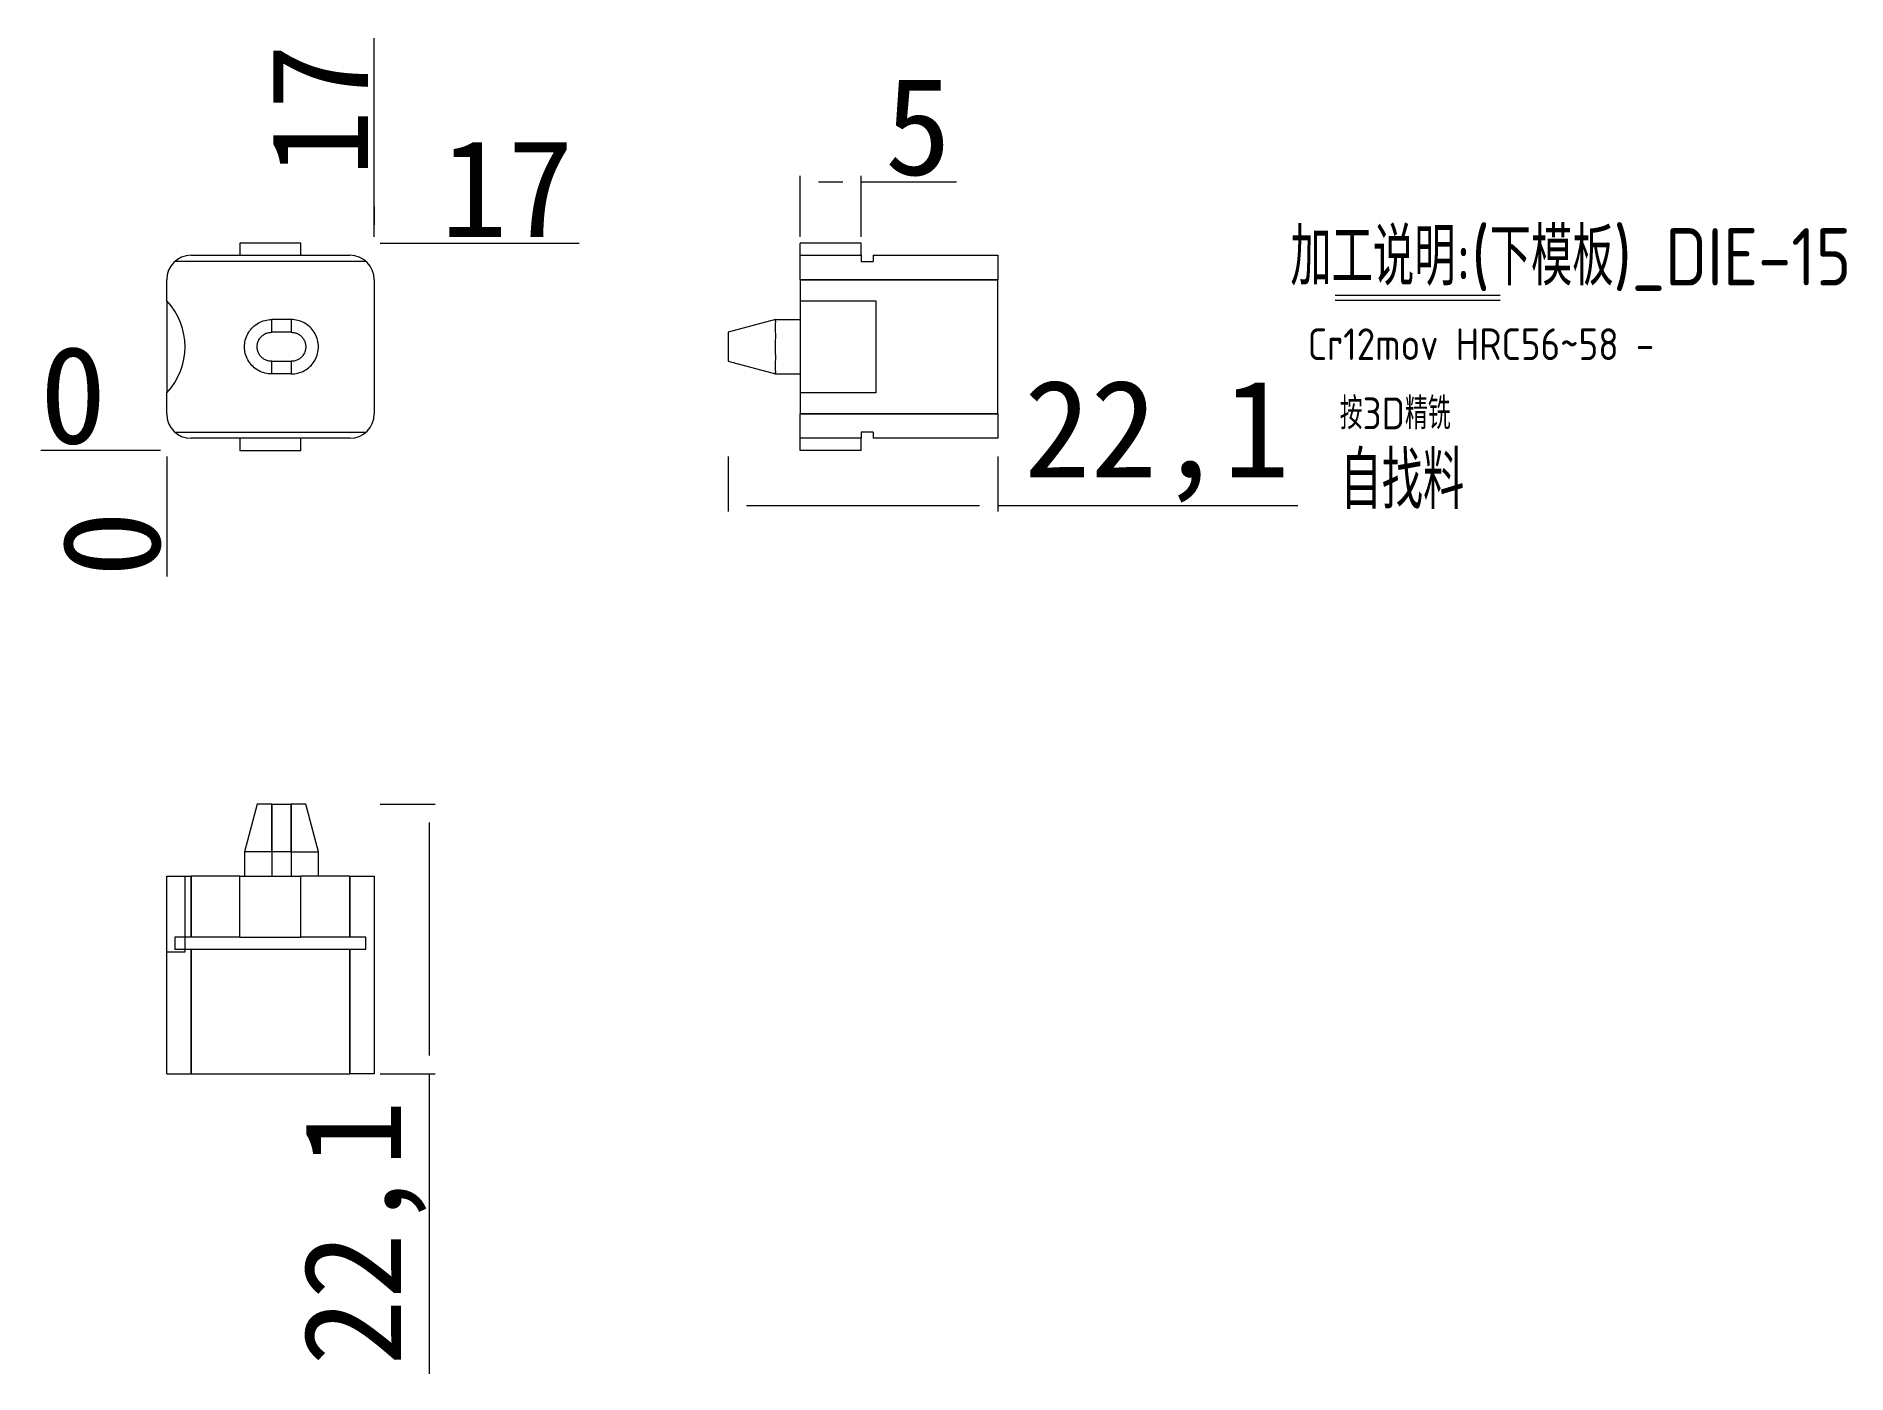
# Model space of a CAD drawing. Header units: millimetres. Extents: x 23044 to 23193, y 44736 to 44846.
import ezdxf

# ---------------------------------------------------------------- set-up
doc = ezdxf.new("R2010")
doc.units = ezdxf.units.MM
doc.linetypes.add('DASHED', pattern=[0])
doc.layers.add('DIE', color=7, linetype='Continuous', true_color=0xffffff)
doc.layers.add('dim', color=4, linetype='Continuous')
doc.styles.add('_PUG_ERP', font='txt')
doc.styles.add('gbenor', font='gbenor.shx', dxfattribs={"bigfont": 'gbcbig'})
doc.dimstyles.new('_PUG_ERP', dxfattribs={"dimtxt": 8, "dimasz": 1.5, "dimexe": 0.5, "dimexo": 0.5, "dimgap": 0.5, "dimtad": 1, "dimtxsty": '_PUG_ERP', "dimblk": 'CLOSEDBLANK', "dimcen": 0, "dimclrd": 4, "dimclre": 4, "dimclrt": 3, "dimazin": 3, "dimtfac": 1, "dimtmove": 0, "dimatfit": 3, "dimldrblk": 'CLOSEDBLANK', "dimlwd": 9, "dimlwe": 9})

# ---------------------------------------------------------------- blocks, each defined once
blk = doc.blocks.new('*D1266')
at = {"layer": 'Defpoints', "color": 0}
for p in [(23071.89, 44828.59), (23076.39, 44828.59), (23054.89, 44811.59)]:
    blk.add_point(p, dxfattribs=at)
at = {"layer": 'dim', "color": 4, "lineweight": 9}
blk.add_line((23072.39, 44828.59), (23088.7, 44828.59), dxfattribs=at)
at = {"layer": 'dim', "color": 3, "lineweight": 18, "insert": (23082.79, 44833.09), "char_height": 8, "attachment_point": 5, "style": '_PUG_ERP'}
blk.add_mtext('17', dxfattribs=at)
blk = doc.blocks.new('_ClosedBlank')
blk = doc.blocks.new('*D1267')
at = {"layer": 'Defpoints', "color": 0}
for p in [(23050.39, 44811.59), (23054.89, 44811.59), (23054.89, 44811.59)]:
    blk.add_point(p, dxfattribs=at)
at = {"layer": 'dim', "color": 4, "lineweight": 9}
blk.add_line((23054.39, 44811.59), (23044.56, 44811.59), dxfattribs=at)
at = {"layer": 'dim', "color": 3, "lineweight": 18, "insert": (23047.22, 44816.09), "char_height": 8, "attachment_point": 5, "style": '_PUG_ERP'}
blk.add_mtext('0', dxfattribs=at)
blk = doc.blocks.new('*D1268')
at = {"layer": 'Defpoints', "color": 0}
for p in [(23054.89, 44811.59), (23054.89, 44811.59), (23054.89, 44807.09)]:
    blk.add_point(p, dxfattribs=at)
at = {"layer": 'dim', "color": 4, "lineweight": 9}
blk.add_line((23054.89, 44811.09), (23054.89, 44801.25), dxfattribs=at)
at = {"layer": 'dim', "color": 3, "lineweight": 18, "insert": (23050.39, 44803.92), "char_height": 8, "attachment_point": 5, "rotation": 90, "style": '_PUG_ERP'}
blk.add_mtext('0', dxfattribs=at)
blk = doc.blocks.new('*D1269')
at = {"layer": 'Defpoints', "color": 0}
for p in [(23071.89, 44833.09), (23071.89, 44828.59), (23054.89, 44811.59)]:
    blk.add_point(p, dxfattribs=at)
at = {"layer": 'dim', "color": 4, "lineweight": 9}
for p, q in [((23071.89, 44830.09), (23071.89, 44845.4)), ((23071.89, 44829.09), (23071.89, 44831.59)), ((23071.89, 44831.59), (23071.89, 44830.09))]:
    blk.add_line(p, q, dxfattribs=at)
at = {"layer": 'dim', "color": 3, "lineweight": 18, "insert": (23067.39, 44839.49), "char_height": 8, "attachment_point": 5, "rotation": 90, "style": '_PUG_ERP'}
blk.add_mtext('17', dxfattribs=at)
blk = doc.blocks.new('*D1270')
at = {"layer": 'Defpoints', "color": 0}
for p in [(23071.89, 44782.59), (23071.89, 44760.49), (23076.39, 44760.49)]:
    blk.add_point(p, dxfattribs=at)
at = {"layer": 'dim', "color": 4, "lineweight": 9}
for p, q in [((23072.39, 44782.59), (23076.89, 44782.59)), ((23076.39, 44781.09), (23076.39, 44761.99)), ((23072.39, 44760.49), (23076.89, 44760.49)), ((23076.39, 44760.49), (23076.39, 44735.9))]:
    blk.add_line(p, q, dxfattribs=at)
at = {"layer": 'dim', "color": 3, "lineweight": 18, "insert": (23071.13, 44747.44), "char_height": 8, "attachment_point": 5, "rotation": 90, "style": '_PUG_ERP'}
blk.add_mtext('22,1', dxfattribs=at)
blk = doc.blocks.new('*D1271')
at = {"layer": 'Defpoints', "color": 0}
for p in [(23100.89, 44811.59), (23122.99, 44811.59), (23122.99, 44807.09)]:
    blk.add_point(p, dxfattribs=at)
at = {"layer": 'dim', "color": 4, "lineweight": 9}
for p, q in [((23100.89, 44811.09), (23100.89, 44806.59)), ((23122.99, 44811.09), (23122.99, 44806.59)), ((23102.39, 44807.09), (23121.49, 44807.09)), ((23122.99, 44807.09), (23147.58, 44807.09))]:
    blk.add_line(p, q, dxfattribs=at)
at = {"layer": 'dim', "color": 3, "lineweight": 18, "insert": (23136.03, 44812.35), "char_height": 8, "attachment_point": 5, "style": '_PUG_ERP'}
blk.add_mtext('22,1', dxfattribs=at)
blk = doc.blocks.new('*D1272')
at = {"layer": 'Defpoints', "color": 0}
for p in [(23111.79, 44833.61), (23106.79, 44828.59), (23111.79, 44828.59)]:
    blk.add_point(p, dxfattribs=at)
at = {"layer": 'dim', "color": 4, "lineweight": 9}
for p, q in [((23106.79, 44829.09), (23106.79, 44834.11)), ((23108.29, 44833.61), (23110.29, 44833.61)), ((23111.79, 44829.09), (23111.79, 44834.11)), ((23111.79, 44833.61), (23119.62, 44833.61))]:
    blk.add_line(p, q, dxfattribs=at)
at = {"layer": 'dim', "color": 3, "lineweight": 18, "insert": (23116.45, 44838.11), "char_height": 8, "attachment_point": 5, "style": '_PUG_ERP'}
blk.add_mtext('5', dxfattribs=at)

msp = doc.modelspace()

# ---------------------------------------------------------------- linework, layer by layer
at = {"layer": 'DIE', "color": 11, "linetype": 'Continuous', "lineweight": 18}
for p, q in [((23056.889, 44827.588), (23060.889, 44827.588)), ((23065.889, 44828.588), (23060.889, 44828.588)), ((23060.889, 44828.588), (23060.889, 44827.588)), ((23065.889, 44827.588), (23065.889, 44828.588)), ((23065.889, 44827.588), (23069.889, 44827.588)), ((23106.786, 44827.588), (23106.786, 44828.588)), ((23111.786, 44828.588), (23106.786, 44828.588)), ((23106.786, 44825.588), (23106.786, 44827.588)), ((23106.786, 44827.588), (23111.786, 44827.588)), ((23111.786, 44827.588), (23111.786, 44828.588)), ((23111.786, 44827.588), (23111.786, 44827.088)), ((23112.786, 44827.588), (23122.986, 44827.588)), ((23112.786, 44827.588), (23112.786, 44827.088)), ((23122.986, 44827.588), (23122.986, 44825.588)), ((23111.786, 44827.088), (23112.786, 44827.088)), ((23054.889, 44823.863), (23054.889, 44825.588)), ((23071.889, 44825.588), (23071.889, 44814.588)), ((23106.786, 44825.588), (23106.786, 44814.588)), ((23122.986, 44814.588), (23122.986, 44825.588)), ((23065.089, 44822.318), (23063.489, 44822.318)), ((23104.786, 44822.318), (23100.889, 44821.274)), ((23104.786, 44822.318), (23106.786, 44822.318)), ((23065.089, 44821.274), (23063.489, 44821.274)), ((23063.489, 44818.902), (23065.089, 44818.902)), ((23100.889, 44818.902), (23104.786, 44817.858)), ((23065.089, 44817.858), (23063.489, 44817.858)), ((23104.786, 44817.858), (23106.786, 44817.858)), ((23054.889, 44814.588), (23054.889, 44816.313)), ((23106.786, 44812.588), (23106.786, 44814.588)), ((23122.986, 44814.588), (23122.986, 44812.588)), ((23112.786, 44813.088), (23111.786, 44813.088)), ((23111.786, 44813.088), (23111.786, 44812.588)), ((23112.786, 44813.088), (23112.786, 44812.588)), ((23060.889, 44812.588), (23056.889, 44812.588)), ((23060.889, 44812.588), (23060.889, 44811.588)), ((23060.889, 44811.588), (23065.889, 44811.588)), ((23065.889, 44811.588), (23065.889, 44812.588)), ((23069.889, 44812.588), (23065.889, 44812.588)), ((23106.786, 44811.588), (23106.786, 44812.588)), ((23111.786, 44812.588), (23106.786, 44812.588)), ((23111.786, 44811.588), (23106.786, 44811.588)), ((23111.786, 44811.588), (23111.786, 44812.588)), ((23122.986, 44812.588), (23112.786, 44812.588)), ((23063.489, 44782.588), (23065.089, 44782.588)), ((23061.259, 44778.697), (23061.259, 44776.691)), ((23065.089, 44778.691), (23063.489, 44778.691)), ((23067.319, 44776.691), (23067.319, 44778.697)), ((23054.889, 44776.691), (23056.889, 44776.691)), ((23054.889, 44760.491), (23054.889, 44776.691)), ((23060.889, 44776.691), (23056.889, 44776.691)), ((23060.889, 44771.691), (23060.889, 44776.691)), ((23060.889, 44776.691), (23065.889, 44776.691)), ((23069.889, 44776.691), (23065.889, 44776.691)), ((23065.889, 44771.691), (23065.889, 44776.691)), ((23069.889, 44776.691), (23071.889, 44776.691)), ((23071.889, 44776.691), (23071.889, 44760.491)), ((23056.889, 44771.691), (23055.567, 44771.691)), ((23055.567, 44771.691), (23055.567, 44770.691)), ((23060.889, 44771.691), (23056.889, 44771.691)), ((23060.889, 44771.691), (23065.889, 44771.691)), ((23069.889, 44771.691), (23065.889, 44771.691)), ((23071.212, 44771.691), (23069.889, 44771.691)), ((23071.212, 44770.691), (23071.212, 44771.691)), ((23056.889, 44770.691), (23055.567, 44770.691)), ((23069.889, 44770.691), (23056.889, 44770.691)), ((23071.212, 44770.691), (23069.889, 44770.691)), ((23054.889, 44760.491), (23056.889, 44760.491)), ((23056.889, 44760.491), (23069.889, 44760.491)), ((23071.889, 44760.491), (23069.889, 44760.491))]:
    msp.add_line(p, q, dxfattribs=at)
at = {"layer": 'DIE', "color": 11, "linetype": 'DASHED', "lineweight": 13, "ltscale": 0.132774}
for p, q in [((23060.89, 44827.588), (23065.889, 44827.588)), ((23071.212, 44827.088), (23055.567, 44827.088)), ((23055.567, 44813.088), (23071.212, 44813.088)), ((23065.889, 44812.588), (23060.89, 44812.588))]:
    msp.add_line(p, q, dxfattribs=at)
at = {"layer": 'DIE', "color": 155, "linetype": 'DASHED', "lineweight": 13, "ltscale": 0.132774}
for p, q in [((23106.786, 44825.588), (23122.986, 44825.588)), ((23122.986, 44814.588), (23106.786, 44814.588)), ((23063.489, 44782.588), (23063.489, 44778.691)), ((23065.089, 44778.691), (23065.089, 44782.588)), ((23063.489, 44778.691), (23063.489, 44776.691)), ((23065.089, 44778.691), (23065.089, 44776.691)), ((23056.889, 44771.691), (23056.889, 44776.691)), ((23069.889, 44776.691), (23069.889, 44771.691)), ((23056.889, 44760.491), (23056.889, 44770.691)), ((23069.889, 44770.691), (23069.889, 44760.491))]:
    msp.add_line(p, q, dxfattribs=at)
at = {"layer": 'DIE', "color": 155, "linetype": 'Continuous', "lineweight": 18}
for p, q in [((23122.986, 44825.588), (23106.786, 44825.588)), ((23063.489, 44821.274), (23063.489, 44822.318)), ((23065.089, 44822.318), (23065.089, 44821.274)), ((23063.489, 44817.858), (23063.489, 44818.902)), ((23065.089, 44818.902), (23065.089, 44817.858)), ((23106.786, 44814.588), (23122.986, 44814.588)), ((23063.489, 44778.691), (23063.489, 44782.588)), ((23065.089, 44782.588), (23065.089, 44778.691)), ((23063.489, 44778.691), (23063.489, 44776.691)), ((23065.089, 44778.691), (23065.089, 44776.691)), ((23056.889, 44776.691), (23056.889, 44771.691)), ((23069.889, 44771.691), (23069.889, 44776.691)), ((23056.889, 44770.691), (23056.889, 44760.491)), ((23069.889, 44760.491), (23069.889, 44770.691))]:
    msp.add_line(p, q, dxfattribs=at)
at = {"layer": 'DIE', "color": 31, "linetype": 'Continuous', "lineweight": 18}
msp.add_line((23054.889, 44823.863), (23054.889, 44816.313), dxfattribs=at)
at = {"layer": 'DIE', "color": 31, "linetype": 'DASHED', "lineweight": 13, "ltscale": 0.132774}
for p, q in [((23106.786, 44823.863), (23112.986, 44823.863)), ((23112.986, 44823.863), (23112.986, 44816.313)), ((23112.986, 44816.313), (23106.786, 44816.313)), ((23056.389, 44770.491), (23056.389, 44776.691)), ((23054.889, 44770.491), (23056.389, 44770.491))]:
    msp.add_line(p, q, dxfattribs=at)
at = {"layer": 'DIE', "color": 11, "linetype": 'Continuous', "lineweight": 18}
for points in [[(23063.489, 44817.858), (23063.349, 44817.862), (23063.21, 44817.875), (23063.072, 44817.897), (23062.936, 44817.928), (23062.801, 44817.967), (23062.668, 44818.014), (23062.54, 44818.07), (23062.416, 44818.133), (23062.296, 44818.204), (23062.18, 44818.283), (23062.068, 44818.369), (23061.963, 44818.462), (23061.864, 44818.561), (23061.772, 44818.665), (23061.686, 44818.775), (23061.607, 44818.892), (23061.536, 44819.013), (23061.472, 44819.137), (23061.417, 44819.265), (23061.369, 44819.396), (23061.33, 44819.531), (23061.299, 44819.668), (23061.277, 44819.807), (23061.264, 44819.946), (23061.259, 44820.085), (23061.264, 44820.225), (23061.277, 44820.365), (23061.299, 44820.504), (23061.329, 44820.642), (23061.368, 44820.776), (23061.416, 44820.908), (23061.471, 44821.036), (23061.534, 44821.16), (23061.606, 44821.282), (23061.685, 44821.398), (23061.77, 44821.508), (23061.862, 44821.613), (23061.961, 44821.712), (23062.067, 44821.805), (23062.178, 44821.891), (23062.293, 44821.97), (23062.413, 44822.041), (23062.537, 44822.104), (23062.666, 44822.16), (23062.799, 44822.208), (23062.933, 44822.247), (23063.07, 44822.278), (23063.208, 44822.3), (23063.348, 44822.313), (23063.489, 44822.318)], [(23065.089, 44817.858), (23065.231, 44817.862), (23065.371, 44817.876), (23065.509, 44817.898), (23065.645, 44817.928), (23065.78, 44817.967), (23065.913, 44818.015), (23066.042, 44818.071), (23066.166, 44818.135), (23066.286, 44818.206), (23066.401, 44818.284), (23066.512, 44818.371), (23066.618, 44818.464), (23066.717, 44818.563), (23066.809, 44818.667), (23066.894, 44818.778), (23066.973, 44818.894), (23067.045, 44819.015), (23067.108, 44819.14), (23067.163, 44819.268), (23067.21, 44819.399), (23067.249, 44819.533), (23067.28, 44819.671), (23067.302, 44819.811), (23067.315, 44819.951), (23067.319, 44820.091), (23067.315, 44820.23), (23067.302, 44820.369), (23067.28, 44820.507), (23067.249, 44820.645), (23067.21, 44820.779), (23067.162, 44820.91), (23067.107, 44821.038), (23067.043, 44821.163), (23066.971, 44821.284), (23066.892, 44821.4), (23066.807, 44821.51), (23066.715, 44821.615), (23066.616, 44821.713), (23066.51, 44821.806), (23066.399, 44821.893), (23066.283, 44821.971), (23066.163, 44822.042), (23066.039, 44822.105), (23065.911, 44822.161), (23065.778, 44822.209), (23065.643, 44822.248), (23065.507, 44822.278), (23065.369, 44822.3), (23065.23, 44822.313), (23065.089, 44822.318)], [(23104.786, 44817.858), (23104.786, 44817.862), (23104.786, 44817.876), (23104.787, 44817.898), (23104.787, 44817.929), (23104.788, 44817.969), (23104.789, 44818.017), (23104.789, 44818.073), (23104.788, 44818.136), (23104.787, 44818.208), (23104.785, 44818.286), (23104.783, 44818.373), (23104.782, 44818.466), (23104.782, 44818.565), (23104.784, 44818.67), (23104.786, 44818.78), (23104.788, 44818.896), (23104.79, 44819.017), (23104.791, 44819.142), (23104.791, 44819.27), (23104.79, 44819.401), (23104.788, 44819.536), (23104.786, 44819.673), (23104.783, 44819.813), (23104.781, 44819.953), (23104.781, 44820.093), (23104.782, 44820.232), (23104.784, 44820.371), (23104.786, 44820.509), (23104.788, 44820.646), (23104.79, 44820.781), (23104.791, 44820.912), (23104.791, 44821.04), (23104.79, 44821.164), (23104.788, 44821.285), (23104.786, 44821.401), (23104.784, 44821.511), (23104.782, 44821.616), (23104.782, 44821.714), (23104.783, 44821.807), (23104.785, 44821.893), (23104.787, 44821.972), (23104.788, 44822.042), (23104.789, 44822.106), (23104.789, 44822.161), (23104.788, 44822.209), (23104.787, 44822.248), (23104.786, 44822.278), (23104.786, 44822.3), (23104.786, 44822.313), (23104.786, 44822.318)], [(23063.489, 44818.902), (23063.401, 44818.904), (23063.32, 44818.911), (23063.245, 44818.922), (23063.174, 44818.937), (23063.106, 44818.957), (23063.041, 44818.982), (23062.976, 44819.011), (23062.912, 44819.044), (23062.849, 44819.081), (23062.788, 44819.123), (23062.729, 44819.169), (23062.673, 44819.218), (23062.62, 44819.271), (23062.571, 44819.327), (23062.525, 44819.387), (23062.483, 44819.449), (23062.445, 44819.514), (23062.411, 44819.581), (23062.381, 44819.649), (23062.356, 44819.72), (23062.335, 44819.792), (23062.318, 44819.865), (23062.306, 44819.939), (23062.299, 44820.013), (23062.296, 44820.088), (23062.299, 44820.162), (23062.306, 44820.237), (23062.318, 44820.311), (23062.335, 44820.384), (23062.356, 44820.456), (23062.381, 44820.526), (23062.411, 44820.595), (23062.445, 44820.662), (23062.483, 44820.727), (23062.525, 44820.789), (23062.571, 44820.848), (23062.62, 44820.904), (23062.673, 44820.957), (23062.729, 44821.007), (23062.788, 44821.052), (23062.849, 44821.094), (23062.912, 44821.132), (23062.976, 44821.165), (23063.041, 44821.194), (23063.106, 44821.218), (23063.174, 44821.238), (23063.245, 44821.254), (23063.32, 44821.265), (23063.401, 44821.271), (23063.489, 44821.274)], [(23065.089, 44821.274), (23065.178, 44821.271), (23065.259, 44821.265), (23065.334, 44821.254), (23065.405, 44821.238), (23065.473, 44821.218), (23065.538, 44821.194), (23065.603, 44821.165), (23065.667, 44821.132), (23065.73, 44821.094), (23065.791, 44821.052), (23065.85, 44821.007), (23065.906, 44820.957), (23065.959, 44820.904), (23066.008, 44820.848), (23066.054, 44820.789), (23066.096, 44820.727), (23066.134, 44820.662), (23066.168, 44820.595), (23066.198, 44820.526), (23066.223, 44820.456), (23066.244, 44820.384), (23066.261, 44820.311), (23066.273, 44820.237), (23066.28, 44820.162), (23066.283, 44820.088), (23066.28, 44820.013), (23066.273, 44819.939), (23066.261, 44819.865), (23066.244, 44819.792), (23066.223, 44819.72), (23066.198, 44819.649), (23066.168, 44819.581), (23066.134, 44819.514), (23066.096, 44819.449), (23066.054, 44819.387), (23066.008, 44819.327), (23065.959, 44819.271), (23065.906, 44819.218), (23065.85, 44819.169), (23065.791, 44819.123), (23065.73, 44819.081), (23065.667, 44819.044), (23065.603, 44819.011), (23065.538, 44818.982), (23065.473, 44818.957), (23065.405, 44818.937), (23065.334, 44818.922), (23065.259, 44818.911), (23065.178, 44818.904), (23065.089, 44818.902)], [(23100.889, 44821.274), (23100.889, 44821.271), (23100.889, 44821.265), (23100.889, 44821.254), (23100.889, 44821.238), (23100.889, 44821.218), (23100.889, 44821.194), (23100.889, 44821.165), (23100.889, 44821.132), (23100.889, 44821.094), (23100.889, 44821.052), (23100.889, 44821.007), (23100.889, 44820.957), (23100.889, 44820.904), (23100.889, 44820.848), (23100.889, 44820.789), (23100.889, 44820.727), (23100.889, 44820.662), (23100.889, 44820.595), (23100.889, 44820.526), (23100.889, 44820.456), (23100.889, 44820.384), (23100.889, 44820.311), (23100.889, 44820.237), (23100.889, 44820.162), (23100.889, 44820.088), (23100.889, 44820.013), (23100.889, 44819.939), (23100.889, 44819.865), (23100.889, 44819.792), (23100.889, 44819.72), (23100.889, 44819.649), (23100.889, 44819.581), (23100.889, 44819.514), (23100.889, 44819.449), (23100.889, 44819.387), (23100.889, 44819.327), (23100.889, 44819.271), (23100.889, 44819.218), (23100.889, 44819.169), (23100.889, 44819.123), (23100.889, 44819.081), (23100.889, 44819.044), (23100.889, 44819.011), (23100.889, 44818.982), (23100.889, 44818.957), (23100.889, 44818.937), (23100.889, 44818.922), (23100.889, 44818.911), (23100.889, 44818.904), (23100.889, 44818.902)], [(23062.296, 44782.588), (23061.259, 44778.697)], [(23063.489, 44782.588), (23063.444, 44782.588), (23063.401, 44782.588), (23063.36, 44782.588), (23063.32, 44782.588), (23063.282, 44782.588), (23063.245, 44782.588), (23063.209, 44782.588), (23063.174, 44782.588), (23063.14, 44782.588), (23063.106, 44782.588), (23063.073, 44782.588), (23063.04, 44782.588), (23063.008, 44782.588), (23062.975, 44782.588), (23062.943, 44782.588), (23062.911, 44782.588), (23062.88, 44782.588), (23062.848, 44782.588), (23062.818, 44782.588), (23062.787, 44782.588), (23062.758, 44782.588), (23062.729, 44782.588), (23062.7, 44782.588), (23062.672, 44782.588), (23062.646, 44782.588), (23062.62, 44782.588), (23062.594, 44782.588), (23062.57, 44782.588), (23062.547, 44782.588), (23062.525, 44782.588), (23062.503, 44782.588), (23062.483, 44782.588), (23062.463, 44782.588), (23062.445, 44782.588), (23062.427, 44782.588), (23062.411, 44782.588), (23062.395, 44782.588), (23062.381, 44782.588), (23062.368, 44782.588), (23062.356, 44782.588), (23062.344, 44782.588), (23062.334, 44782.588), (23062.326, 44782.588), (23062.318, 44782.588), (23062.311, 44782.588), (23062.306, 44782.588), (23062.302, 44782.588), (23062.299, 44782.588), (23062.297, 44782.588), (23062.296, 44782.588)], [(23066.283, 44782.588), (23066.282, 44782.588), (23066.28, 44782.588), (23066.277, 44782.588), (23066.273, 44782.588), (23066.268, 44782.588), (23066.261, 44782.588), (23066.253, 44782.588), (23066.244, 44782.588), (23066.234, 44782.588), (23066.223, 44782.588), (23066.211, 44782.588), (23066.198, 44782.588), (23066.184, 44782.588), (23066.168, 44782.588), (23066.152, 44782.588), (23066.134, 44782.588), (23066.116, 44782.588), (23066.096, 44782.588), (23066.076, 44782.588), (23066.054, 44782.588), (23066.032, 44782.588), (23066.009, 44782.588), (23065.984, 44782.588), (23065.959, 44782.588), (23065.933, 44782.588), (23065.906, 44782.588), (23065.879, 44782.588), (23065.85, 44782.588), (23065.821, 44782.588), (23065.792, 44782.588), (23065.761, 44782.588), (23065.73, 44782.588), (23065.699, 44782.588), (23065.668, 44782.588), (23065.636, 44782.588), (23065.604, 44782.588), (23065.571, 44782.588), (23065.539, 44782.588), (23065.506, 44782.588), (23065.473, 44782.588), (23065.439, 44782.588), (23065.405, 44782.588), (23065.37, 44782.588), (23065.334, 44782.588), (23065.297, 44782.588), (23065.259, 44782.588), (23065.219, 44782.588), (23065.178, 44782.588), (23065.135, 44782.588), (23065.089, 44782.588)], [(23067.319, 44778.697), (23066.283, 44782.588)], [(23063.489, 44778.691), (23063.419, 44778.691), (23063.349, 44778.691), (23063.279, 44778.691), (23063.209, 44778.691), (23063.14, 44778.691), (23063.072, 44778.691), (23063.003, 44778.69), (23062.935, 44778.69), (23062.868, 44778.69), (23062.801, 44778.689), (23062.734, 44778.689), (23062.668, 44778.689), (23062.603, 44778.688), (23062.539, 44778.688), (23062.477, 44778.689), (23062.415, 44778.689), (23062.355, 44778.69), (23062.295, 44778.691), (23062.237, 44778.691), (23062.179, 44778.692), (23062.123, 44778.693), (23062.068, 44778.694), (23062.014, 44778.695), (23061.963, 44778.695), (23061.912, 44778.695), (23061.864, 44778.695), (23061.817, 44778.694), (23061.772, 44778.694), (23061.728, 44778.692), (23061.686, 44778.691), (23061.646, 44778.69), (23061.607, 44778.689), (23061.57, 44778.688), (23061.535, 44778.687), (23061.502, 44778.686), (23061.472, 44778.686), (23061.443, 44778.686), (23061.416, 44778.686), (23061.392, 44778.686), (23061.369, 44778.687), (23061.348, 44778.688), (23061.33, 44778.689), (23061.313, 44778.69), (23061.299, 44778.691), (23061.287, 44778.692), (23061.277, 44778.694), (23061.269, 44778.695), (23061.264, 44778.696), (23061.261, 44778.696), (23061.259, 44778.697)], [(23065.089, 44778.691), (23065.16, 44778.691), (23065.23, 44778.691), (23065.301, 44778.691), (23065.37, 44778.691), (23065.44, 44778.691), (23065.509, 44778.691), (23065.577, 44778.69), (23065.645, 44778.69), (23065.712, 44778.69), (23065.78, 44778.689), (23065.846, 44778.689), (23065.912, 44778.689), (23065.977, 44778.688), (23066.041, 44778.688), (23066.103, 44778.689), (23066.165, 44778.689), (23066.225, 44778.69), (23066.285, 44778.691), (23066.343, 44778.691), (23066.4, 44778.692), (23066.456, 44778.693), (23066.511, 44778.694), (23066.565, 44778.695), (23066.617, 44778.695), (23066.667, 44778.695), (23066.715, 44778.695), (23066.762, 44778.694), (23066.807, 44778.694), (23066.851, 44778.692), (23066.893, 44778.691), (23066.933, 44778.69), (23066.972, 44778.689), (23067.009, 44778.688), (23067.043, 44778.687), (23067.076, 44778.686), (23067.107, 44778.686), (23067.136, 44778.686), (23067.162, 44778.686), (23067.187, 44778.686), (23067.21, 44778.687), (23067.23, 44778.688), (23067.249, 44778.689), (23067.265, 44778.69), (23067.28, 44778.691), (23067.292, 44778.692), (23067.302, 44778.694), (23067.31, 44778.695), (23067.315, 44778.696), (23067.318, 44778.696), (23067.319, 44778.697)]]:
    msp.add_lwpolyline(points, dxfattribs=at)
for centre, start, end in [((23056.889, 44825.588), 90, 180), ((23069.889, 44825.588), 0.00011, 90), ((23056.889, 44814.588), 180, 270), ((23069.889, 44814.588), 270, 359.99989)]:
    msp.add_arc(centre, 2, start, end, dxfattribs=at)
at = {"layer": 'DIE', "color": 31, "linetype": 'Continuous', "lineweight": 18}
msp.add_arc((23050.889, 44820.088), 5.5, 316.65824, 43.34176, dxfattribs=at)
at = {"layer": 'dim', "color": 8, "linetype": 'Continuous', "lineweight": 18}
for p, q in [((23150.626, 44824.307), (23164.162, 44824.307)), ((23150.626, 44823.918), (23164.162, 44823.918))]:
    msp.add_line(p, q, dxfattribs=at)

# ---------------------------------------------------------------- texts
at = {"layer": 'dim', "color": 4, "lineweight": 18, "style": 'gbenor'}
for s, height, p in [('加工说明:(下模板)_DIE-15', 4.7, (23146.964, 44825.116)), (' Cr12mov HRC56~58 - ', 2.6, (23146.971, 44819)), ('按3D精铣', 2.6, (23151.016, 44813.33))]:
    msp.add_text(s, height=height, dxfattribs=at).set_placement(p)
at = {"layer": 'dim', "color": 21, "lineweight": 18, "style": 'gbenor'}
msp.add_text('自找料', height=4.7, dxfattribs=at).set_placement((23151.062, 44806.795))

# ---------------------------------------------------------------- dimensions: what is measured, and where the dimension line sits
at = {"layer": 'dim', "lineweight": 18}
for feature_location, offset, dtype, origin, picture, middle in [((23071.889, 44828.588), (0, 4.5), 1, (23054.889, 44811.588), '*D1269', (23067.389, 44839.492)), ((23071.889, 44828.588), (4.5, 0), 0, (23054.889, 44811.588), '*D1266', (23082.794, 44833.088)), ((23054.889469905, 44811.587729741), (-4.5, 0), 0, (23054.889469905, 44811.587729741), '*D1267', (23047.222803239, 44816.087729741)), ((23054.889469905, 44811.587729741), (0, -4.5), 1, (23054.889469905, 44811.587729741), '*D1268', (23050.389469906, 44803.921063075))]:
    dim = msp.add_ordinate_dim(feature_location=feature_location, offset=offset, dtype=dtype, origin=origin, dimstyle='_PUG_ERP', dxfattribs=at)
    dim.commit()
    dim.dimension.update_dxf_attribs({"geometry": picture, "text_midpoint": middle})
for base, p1, p2, picture, middle in [((23111.786, 44833.607), (23106.786, 44828.588), (23111.786, 44828.588), '*D1272', (23116.453, 44838.107)), ((23122.986, 44807.088), (23100.889, 44811.588), (23122.986, 44811.588), '*D1271', (23136.034, 44812.35))]:
    dim = msp.add_linear_dim(base=base, p1=p1, p2=p2, dimstyle='_PUG_ERP', dxfattribs=at)
    dim.commit()
    dim.dimension.update_dxf_attribs({"geometry": picture, "text_midpoint": middle})
dim = msp.add_linear_dim(base=(23076.389, 44760.491), p1=(23071.889, 44782.588), p2=(23071.889, 44760.491), angle=90, dimstyle='_PUG_ERP', dxfattribs=at)
dim.commit()
dim.dimension.update_dxf_attribs({"geometry": '*D1270', "text_midpoint": (23071.128, 44747.443)})

doc.saveas('drawing.dxf')
